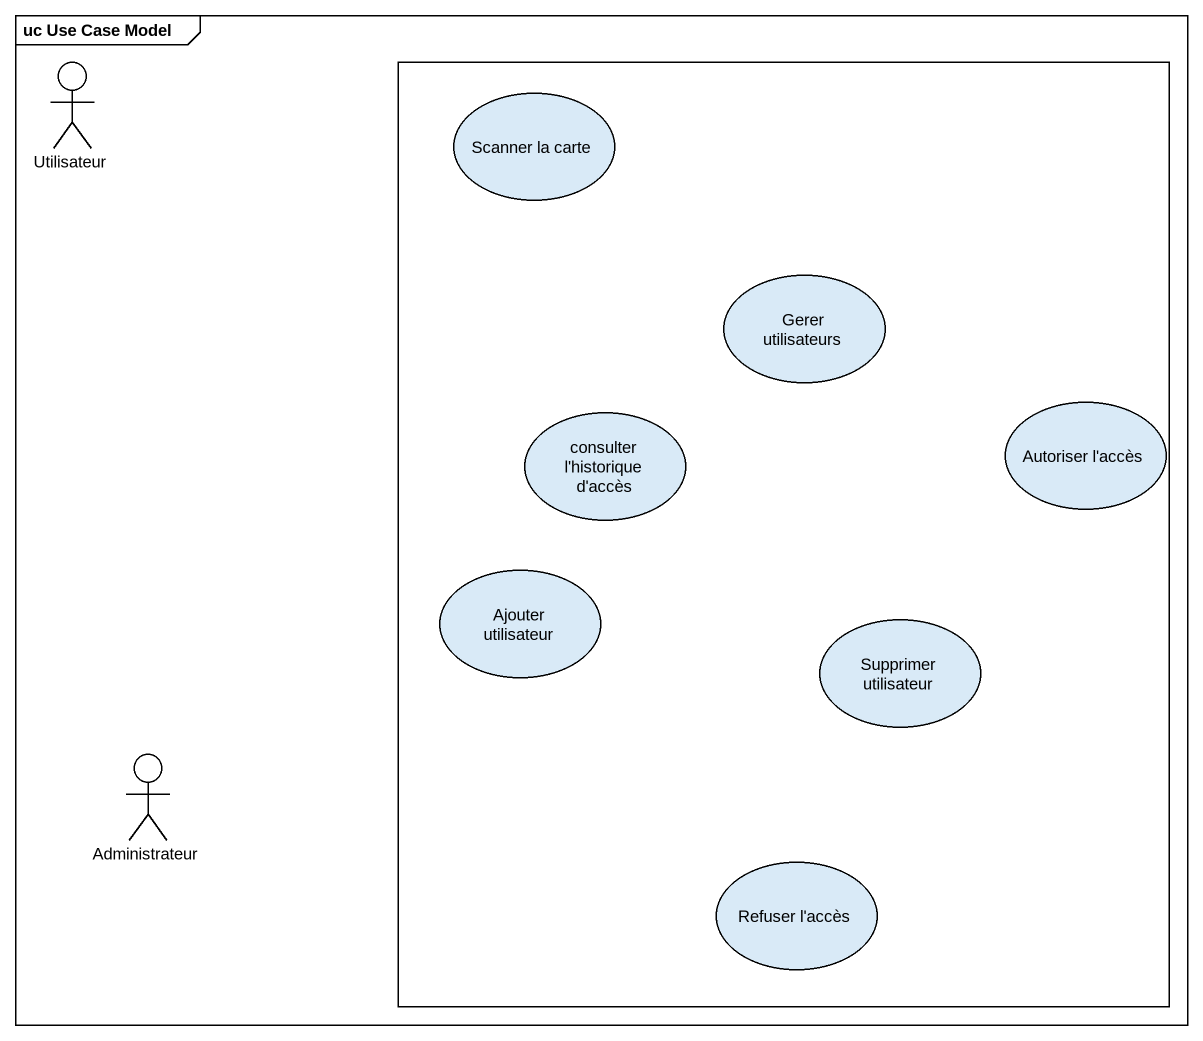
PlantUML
@startuml
mainframe uc Use Case Model
actor Utilisateur
rectangle " " as rectangle1 {
  usecase "Scanner la carte" as Scanner_la_carte
  usecase "Gerer utilisateurs" as Gerer_utilisateurs
  usecase "consulter l'historique d'accès" as consulter_l_historique_d
  usecase "Autoriser l'accès" as Autoriser_l_accès
  usecase "Ajouter utilisateur" as Ajouter_utilisateur
  usecase "Supprimer utilisateur" as Supprimer_utilisateur
  usecase "Refuser l'accès" as Refuser_l_accès
}
actor Administrateur
@enduml
